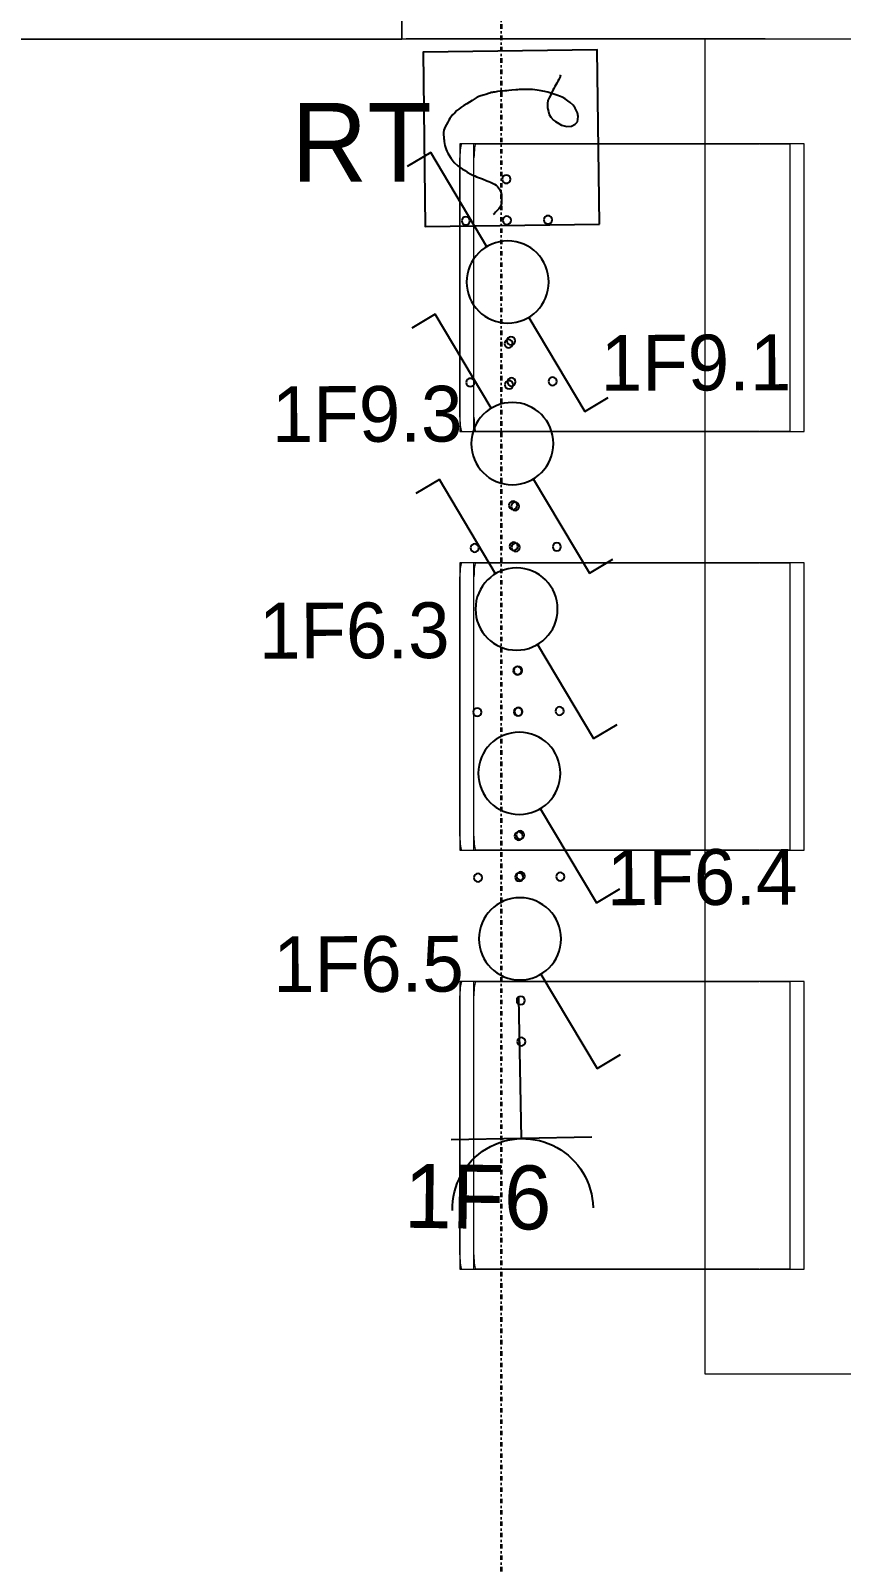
# Model space of a CAD drawing. Header units: metres. Extents: x -17679 to 22565, y -12299 to 33430.
# Drawn here: x 3929 to 5072, y -5363 to -3206 of the extents above; entities that cross this region are included whole.
import ezdxf
from ezdxf.enums import TextEntityAlignment as Align

# ---------------------------------------------------------------- set-up
doc = ezdxf.new("R2010")
doc.units = ezdxf.units.M
doc.linetypes.add('Strich Punkt Mittel', pattern=[0.015875, 0.00635, -0.0047625, 0, -0.0047625])
doc.linetypes.add('Verdeckt', pattern=[0.003, 0.002, -0.001])
doc.layers.get('0').update_dxf_attribs({"color": 252})
for name, color, linetype, lineweight in [('A_Decken', 8, 'Continuous', 13), ('A_Moebel', 6, 'Continuous', 13), ('A_Raeume', 7, 'Continuous', 13), ('A_Raeume_', 7, 'Continuous', 5), ('A_Raster_', 1, 'Continuous', 9), ('A_Waende', 7, 'Continuous', 13)]:
    doc.layers.add(name, color=color, linetype=linetype, lineweight=lineweight)
doc.layers.add('E_Steckdose+Schalter', color=150, linetype='Continuous', true_color=0x0b6cf4)
doc.layers.add('ET_LEGENDE - Wohnung$0$800_KO_HI____L', color=130, linetype='Continuous')
doc.styles.add('ET_LEGENDE - Wohnung$0$ROMANS', font='romans.shx', dxfattribs={"width": 0.6})

# ---------------------------------------------------------------- blocks, each defined once
blk = doc.blocks.new('*U551')
for p, q in [((13.01020638964837, 69.26482907156242), (15.03495329624275, 73.7192722660875)), ((15.03495329624275, 73.7192722660875), (17.86959896548069, 76.35144324467183)), ((17.86959896548069, 76.35144324467183), (23.94383968529291, 76.95886731666178)), ((23.94383968529291, 76.95886731666178), (27.99333349848166, 76.35144324467183)), ((27.99333349848166, 76.35144324467183), (33.66262483695755, 73.7192722660875)), ((33.66262483695755, 73.7192722660875), (37.10469457818545, 71.49205066883951)), ((37.10469457818545, 71.49205066883951), (39.93934024742339, 68.25245561826523)), ((12.40278231765842, 64.00048711439376), (13.01020638964837, 69.26482907156242)), ((14.02257984288735, 57.92624639461064), (12.40278231765842, 64.00048711439376)), ((17.26217489346163, 52.8643791280956), (14.02257984288735, 57.92624639461064)), ((18.32624102855334, 51.10860876148581), (17.26217489346163, 52.8643791280956)), ((39.93934024742339, 68.25245561826523), (42.16656184470048, 65.41780994902729)), ((42.16656184470048, 65.41780994902729), (44.39378344194847, 62.58316427978934)), ((44.39378344194847, 62.58316427978934), (46.21605565788923, 59.14109453856145)), ((46.21605565788923, 59.14109453856145), (47.12719176587415, 57.01511028662571)), ((47.12719176587415, 57.01511028662571), (48.74698929110309, 52.86437912812471)), ((48.74698929110309, 52.86437912812471), (49.4556507084053, 50.83963222150123)), ((62.61650560135604, 53.06685381877833), (60.69299604010303, 51.85200567482752)), ((64.64125250792131, 54.18046461741687), (62.61650560135604, 53.06685381877833)), ((66.66599941451568, 55.29407541602632), (64.64125250792131, 54.18046461741687)), ((68.18455959446146, 56.10397417866988), (66.66599941451568, 55.29407541602632)), ((69.70311977440724, 56.91387294131345), (68.18455959446146, 56.10397417866988)), ((70.91796791838715, 57.11634763196707), (69.70311977440724, 56.91387294131345)), ((72.13281606233795, 57.31882232262069), (70.91796791838715, 57.11634763196707)), ((20.09682056275778, 48.61241062425325), (18.32624102855334, 51.10860876148581)), ((23.33641561330296, 45.7777649550153), (20.09682056275778, 48.61241062425325)), ((26.57601066381904, 43.95549273907454), (23.33641561330296, 45.7777649550153)), ((30.22055509570055, 43.14559397643097), (26.57601066381904, 43.95549273907454)), ((32.85272607434308, 42.53816990447012), (30.22055509570055, 43.14559397643097)), ((34.60750672614086, 42.13322052313379), (32.85272607434308, 42.53816990447012)), ((35.68737174352282, 42.13322052313379), (34.60750672614086, 42.13322052313379)), ((39.12944148475072, 42.13322052313379), (35.68737174352282, 42.13322052313379)), ((42.77398591663223, 42.53816990447012), (39.12944148475072, 42.13322052313379)), ((44.19130875123665, 43.24683132177233), (42.77398591663223, 42.53816990447012)), ((45.60863158587017, 43.95549273907454), (44.19130875123665, 43.24683132177233)), ((49.25317601775168, 45.98023964566891), (45.60863158587017, 43.95549273907454)), ((51.78410965099465, 47.19508778961972), (49.25317601775168, 45.98023964566891)), ((49.4556507084053, 50.83963222150123), (50.77173619769746, 46.68890106297112)), ((50.77173619769746, 46.68890106297112), (51.68287230568239, 43.85425539376228)), ((51.68287230568239, 43.85425539376228), (52.08782168698963, 42.53816990447012)), ((54.31504328423762, 48.40993593357052), (51.78410965099465, 47.19508778961972)), ((52.08782168698963, 42.53816990447012), (52.49277106829686, 40.81713503384162)), ((52.49277106829686, 40.81713503384162), (52.8977204496332, 39.09610016321312)), ((52.8977204496332, 39.09610016321312), (53.40390717628179, 37.07135325661875)), ((53.40390717628179, 37.07135325661875), (53.91009390293039, 35.04660635002438)), ((56.54226488154382, 49.52354673220907), (54.31504328423762, 48.40993593357052)), ((58.76948647882091, 50.63715753084761), (56.54226488154382, 49.52354673220907)), ((60.69299604010303, 51.85200567482752), (58.76948647882091, 50.63715753084761)), ((58.76948647882091, 50.63715753084761), (58.76948647882091, 50.63715753084761)), ((60.69299604010303, 51.85200567482752), (60.69299604010303, 51.85200567482752)), ((53.91009390293039, 35.04660635002438), (54.21380593895446, 32.81938475277639)), ((54.21380593895446, 32.81938475277639), (54.51751797494944, 30.5921631555284)), ((54.51751797494944, 30.5921631555284), (54.92246735625667, 27.85875483163181)), ((54.92246735625667, 27.85875483163181), (55.32741673759301, 25.12534650770613)), ((55.32741673759301, 25.12534650770613), (55.52989142824663, 22.29070083846818)), ((55.52989142824663, 22.29070083846818), (55.73236611887114, 19.45605516920113)), ((55.73236611887114, 19.45605516920113), (55.73236611887114, 17.22883357195314)), ((55.1249420469394, 1.435807700476289), (54.66984127747128, -2.011754211238439)), ((55.32741673759301, 5.890250895001372), (55.1249420469394, 1.435807700476289)), ((55.52989142824663, 7.914997801595745), (55.32741673759301, 5.890250895001372)), ((55.73236611887114, 9.93974470819012), (55.52989142824663, 7.914997801595745)), ((55.73236611887114, 17.22883357195314), (55.73236611887114, 15.00161197470515)), ((55.73236611887114, 15.00161197470515), (55.73236611887114, 12.47067834143308)), ((55.73236611887114, 12.47067834143308), (55.73236611887114, 9.93974470819012)), ((-81.95042352992459, -16.58443976827766), (-83.36774636455812, -17.79928791222846)), ((-80.83681273128605, -15.36959162432686), (-81.95042352992459, -16.58443976827766)), ((-79.76494408887811, -14.5494369861808), (-80.83681273128605, -15.36959162432686)), ((-78.3213615300483, -13.69116187837426), (-79.76494408887811, -14.5494369861808)), ((-76.83888858591672, -12.75521287330412), (-78.3213615300483, -13.69116187837426)), ((-75.12235974497162, -12.20892076714881), (-76.83888858591672, -12.75521287330412)), ((-73.42545449291356, -12.01237576742642), (-75.12235974497162, -12.20892076714881)), ((-71.83808454626705, -11.93041049464591), (-73.42545449291356, -12.01237576742642)), ((-69.89534924400505, -11.90294569122125), (-71.83808454626705, -11.93041049464591)), ((-66.96750977844931, -11.90294569122125), (-69.89534924400505, -11.90294569122125)), ((-64.2855003630393, -12.12180584374801), (-66.96750977844931, -11.90294569122125)), ((-61.82291835092474, -12.53249048287034), (-64.2855003630393, -12.12180584374801)), ((-58.46335941334837, -14.15474348034695), (-61.82291835092474, -12.53249048287034)), ((-55.22376436277409, -16.38196507762404), (-58.46335941334837, -14.15474348034695)), ((-53.80644152816967, -18.10299994822344), (-55.22376436277409, -16.38196507762404)), ((53.45282197248889, -16.58443976827766), (53.17527121107559, -18.10299994822344)), ((53.55129670957103, -15.2683542789855), (53.45282197248889, -16.58443976827766)), ((54.08398795034736, -11.8797722633135), (53.55129670957103, -15.2683542789855)), ((54.17425645934418, -9.491621775869135), (54.08398795034736, -11.8797722633135)), ((54.48966105200816, -6.517698527281027), (54.17425645934418, -9.491621775869135)), ((54.53212784789503, -4.233483637999597), (54.48966105200816, -6.517698527281027)), ((54.66984127747128, -2.011754211238439), (54.53212784789503, -4.233483637999597)), ((-85.99991734314244, -20.33022154547143), (-87.21476548709325, -21.6463070347636)), ((-84.78506919916254, -19.01413605617927), (-85.99991734314244, -20.33022154547143)), ((-83.36774636455812, -17.79928791222846), (-84.78506919916254, -19.01413605617927)), ((-52.38911869356525, -19.82403481882284), (-53.80644152816967, -18.10299994822344)), ((-51.37674524026806, -22.05125641609993), (-52.38911869356525, -19.82403481882284)), ((-50.36437178697088, -24.27847801334792), (-51.37674524026806, -22.05125641609993)), ((-49.45323567901505, -26.40446226528366), (-50.36437178697088, -24.27847801334792)), ((-48.54209957103012, -28.53044651721939), (-49.45323567901505, -26.40446226528366)), ((-46.31487797375302, -33.3898390930517), (-48.54209957103012, -28.53044651721939)), ((-45.40374186576809, -35.81953538095331), (-46.31487797375302, -33.3898390930517)), ((49.65812539911713, -31.77004156776457), (48.64575194576173, -35.41458599964608)), ((50.46802416170248, -28.73292120787301), (49.65812539911713, -31.77004156776457)), ((51.6828723057115, -25.49332615729873), (50.46802416170248, -28.73292120787301)), ((52.08782168698963, -23.97476597735295), (51.6828723057115, -25.49332615729873)), ((52.49277106829686, -22.45620579740716), (52.08782168698963, -23.97476597735295)), ((52.69524575897958, -21.03888296280274), (52.49277106829686, -22.45620579740716)), ((52.8977204496332, -19.62156012816922), (52.69524575897958, -21.03888296280274)), ((53.17527121107559, -18.10299994822344), (52.8977204496332, -19.62156012816922)), ((-44.49260575781226, -38.24923166888402), (-45.40374186576809, -35.81953538095331)), ((-43.6827069951687, -40.37521592081975), (-44.49260575781226, -38.24923166888402)), ((-42.87280823252513, -42.50120017272638), (-43.6827069951687, -40.37521592081975)), ((-41.86043477922794, -44.62718442469122), (-42.87280823252513, -42.50120017272638)), ((-40.84806132593075, -46.75316867662695), (-41.86043477922794, -44.62718442469122)), ((-38.21589034734643, -51.20761187112293), (-40.84806132593075, -46.75316867662695)), ((-36.49849846452708, -53.40912990501601), (-38.21589034734643, -51.20761187112293)), ((40.1418149380479, -50.39771310850847), (38.01583068611217, -53.83978284973636)), ((43.88759671529988, -44.4247097340376), (40.1418149380479, -50.39771310850847)), ((47.63337849252275, -38.45170635956674), (43.88759671529988, -44.4247097340376)), ((48.64575194576173, -35.41458599964608), (47.63337849252275, -38.45170635956674)), ((-34.97629529677215, -56.26947913760886), (-36.49849846452708, -53.40912990501601)), ((-30.9268014835834, -61.73629578543113), (-34.97629529677215, -56.26947913760886)), ((-27.07978236104827, -65.78578959864898), (-30.9268014835834, -61.73629578543113)), ((-22.62533916652319, -69.22785933987689), (-27.07978236104827, -65.78578959864898)), ((-18.1708959719981, -71.86003031843211), (-22.62533916652319, -69.22785933987689)), ((23.53889030395658, -70.03775810249135), (21.41290605202085, -71.35384359178352)), ((27.58838411717443, -67.0006377426289), (23.53889030395658, -70.03775810249135)), ((30.01808040507603, -64.46970410938593), (27.58838411717443, -67.0006377426289)), ((32.44777669300674, -61.93877047611386), (30.01808040507603, -64.46970410938593)), ((34.16881156357704, -59.6103115335245), (32.44777669300674, -61.93877047611386)), ((35.88984643417644, -57.28185259093516), (34.16881156357704, -59.6103115335245)), ((38.01583068611217, -53.83978284973636), (35.88984643417644, -57.28185259093516)), ((-16.39359643607167, -73.03702334555783), (-18.1708959719981, -71.86003031843211)), ((-13.91892746815574, -74.28972660639192), (-16.39359643607167, -73.03702334555783)), ((-11.89418056153226, -74.99838802369413), (-13.91892746815574, -74.28972660639192)), ((-9.869433654937893, -75.70704944099634), (-11.89418056153226, -74.99838802369413)), ((-7.540974712348543, -76.21323616764494), (-9.869433654937893, -75.70704944099634)), ((-5.212515769759193, -76.71942289429352), (-7.540974712348543, -76.21323616764494)), ((-2.884056827169843, -76.92189758494715), (-5.212515769759193, -76.71942289429352)), ((-0.560526951099746, -77.12394366113222), (-2.884056827169843, -76.92189758494715)), ((-0.5869739641784691, -77.42808431162484), (-0.560526951099746, -77.12394366113222)), ((2.076573093974729, -77.42808431162484), (-0.5869739641784691, -77.42808431162484)), ((4.708744072529952, -77.73179634759072), (2.076573093974729, -77.42808431162484)), ((7.340915051114279, -77.5293216569371), (4.708744072529952, -77.73179634759072)), ((9.973086029698607, -77.32684696625438), (7.340915051114279, -77.5293216569371)), ((11.99783293629298, -76.51694820363991), (9.973086029698607, -77.32684696625438)), ((14.02257984288735, -75.70704944099634), (11.99783293629298, -76.51694820363991)), ((16.65475082147168, -74.18848926105056), (14.02257984288735, -75.70704944099634)), ((19.28692180005601, -72.66992908107567), (16.65475082147168, -74.18848926105056)), ((21.41290605202085, -71.35384359178352), (19.28692180005601, -72.66992908107567))]:
    blk.add_line(p, q)
blk.add_lwpolyline([(-99.99999999999999, 100), (100, 100), (100, -100), (-99.99999999999999, -100)], close=True)
at = {"style": 'ET_LEGENDE - Wohnung$0$ROMANS', "width": 0.6, "flags": 1}
for tag, p in [('RAUMBUCHNUMMER', (-0.248237514286302, -465.740553349995)), ('ANLAGE', (-0.248237514286302, -615.740553349995))]:
    blk.add_attdef(tag, text='', height=100, dxfattribs=at).set_placement(p, align=Align.MIDDLE)
for tag, p in [('TEILANLAGE_NR', (-0.248237514286302, -765.740553349995)), ('KOMPONENTE', (-0.248237514286302, -915.740553349995)), ('KOMPONENTE_NR', (-0.248237514286302, -1065.740553349995)), ('BEZEICHNUNG', (-0.248237514286302, -1215.740553349995)), ('TYP', (-0.248237514286302, -1365.740553349995)), ('HERSTELLER', (-0.248237514286302, -1515.740553349995)), ('MODEL', (-0.248237514286302, -1665.740553349995)), ('LEISTUNG_MAX', (-0.248237514286302, -1815.740553349995)), ('SPEZIFISCH_1', (-0.248237514286302, -1965.740553349995)), ('SPEZIFISCH_2', (-0.248237514286302, -2115.740553349995)), ('SPEZIFISCH_3', (-0.2482375142872115, -2265.740553349995)), ('SPEZIFISCH_4', (-0.248237514286302, -2415.740553349995)), ('SPEZIFISCH_5', (-0.248237514286302, -2565.740553349995)), ('GEWERKE_CODE', (-0.248237514286302, -2715.740553349995)), ('LV_POS', (-0.248237514286302, -2865.740553349995)), ('ZAEHLER', (-0.248237514286302, -3015.740553349995)), ('PLATZHALTER_1', (-0.248237514286302, -3165.740553349995)), ('PLATZHALTER_2', (-0.2482375142872115, -3315.740553349995)), ('PLATZHALTER_3', (-0.2482375142872115, -3465.740553349995)), ('JOBLISTE_VDMA', (-0.248237514286302, -3615.740553349996)), ('ET_SPEZIFISCH_1', (-0.248237514286302, -3765.740553349996)), ('ET_SPEZIFISCH_2', (-0.248237514286302, -3915.740553349996)), ('ET_SPEZIFISCH_3', (-0.248237514286302, -4065.740553349995)), ('ET_SPEZIFISCH_4', (-0.248237514286302, -4215.740553349995)), ('ET_SPEZIFISCH_5', (-0.248237514286302, -4365.740553349995)), ('ET_SPEZIFISCH_6', (-0.248237514286302, -4515.740553349995)), ('ET_SPEZIFISCH_7', (-0.248237514286302, -4665.740553349995))]:
    blk.add_attdef(tag, text='', height=100, dxfattribs=at).set_placement(p, align=Align.MIDDLE_CENTER)
blk = doc.blocks.new('*U533')
for p, q in [((25, 43.30127018922939), (91.66666666666666, 158.7713240271434)), ((91.66666666666666, 158.7713240271434), (120.5341801261374, 142.1046573604767)), ((-24.9999999999984, -43.30127018922826), (-91.66666666666518, -158.7713240271437)), ((-91.66666666666518, -158.7713240271437), (-120.5341801261546, -142.1046573604769))]:
    blk.add_line(p, q)
blk.add_circle((0, 0), 50)
at = {"layer": 'ET_LEGENDE - Wohnung$0$800_KO_HI____L'}
for centre in [(0, 125), (0, 74.99999999999997), (-50, -75), (0, -75), (50, -75), (0, -125)]:
    blk.add_circle(centre, 5, dxfattribs=at)
at = {"style": 'ET_LEGENDE - Wohnung$0$ROMANS', "width": 0.6, "flags": 1}
for tag, p in [('RAUMBUCHNUMMER', (-0.248237514286302, -465.740553349995)), ('ANLAGE', (-0.248237514286302, -615.740553349995))]:
    blk.add_attdef(tag, text='', height=100, dxfattribs=at).set_placement(p, align=Align.MIDDLE)
for tag, p in [('TEILANLAGE_NR', (-0.248237514286302, -765.740553349995)), ('KOMPONENTE', (-0.248237514286302, -915.740553349995)), ('KOMPONENTE_NR', (-0.248237514286302, -1065.740553349995)), ('BEZEICHNUNG', (-0.248237514286302, -1215.740553349995)), ('TYP', (-0.248237514286302, -1365.740553349995)), ('HERSTELLER', (-0.248237514286302, -1515.740553349995)), ('MODEL', (-0.248237514286302, -1665.740553349995)), ('LEISTUNG_MAX', (-0.248237514286302, -1815.740553349995)), ('SPEZIFISCH_1', (-0.248237514286302, -1965.740553349995)), ('SPEZIFISCH_2', (-0.248237514286302, -2115.740553349995)), ('SPEZIFISCH_3', (-0.2482375142872115, -2265.740553349995)), ('SPEZIFISCH_4', (-0.248237514286302, -2415.740553349995)), ('SPEZIFISCH_5', (-0.248237514286302, -2565.740553349995)), ('GEWERKE_CODE', (-0.248237514286302, -2715.740553349995)), ('LV_POS', (-0.248237514286302, -2865.740553349995)), ('ZAEHLER', (-0.248237514286302, -3015.740553349995)), ('PLATZHALTER_1', (-0.248237514286302, -3165.740553349995)), ('PLATZHALTER_2', (-0.2482375142872115, -3315.740553349995)), ('PLATZHALTER_3', (-0.2482375142872115, -3465.740553349995)), ('JOBLISTE_VDMA', (-0.248237514286302, -3615.740553349996)), ('ET_SPEZIFISCH_1', (-0.248237514286302, -3765.740553349996)), ('ET_SPEZIFISCH_2', (-0.248237514286302, -3915.740553349996)), ('ET_SPEZIFISCH_3', (-0.248237514286302, -4065.740553349995)), ('ET_SPEZIFISCH_4', (-0.248237514286302, -4215.740553349995)), ('ET_SPEZIFISCH_5', (-0.248237514286302, -4365.740553349995)), ('ET_SPEZIFISCH_6', (-0.248237514286302, -4515.740553349995)), ('ET_SPEZIFISCH_7', (-0.248237514286302, -4665.740553349995))]:
    blk.add_attdef(tag, text='', height=100, dxfattribs=at).set_placement(p, align=Align.MIDDLE_CENTER)
blk = doc.blocks.new('*U553')
for p, q in [((62.49999999999998, 0), (-62.50000000000003, 0)), ((-1.42e-14, 0), (-1.42e-14, -124.9999999999857))]:
    blk.add_line(p, q)
blk.add_arc((-1.42e-14, 62.5), 62.49999999999545, 180, 0)
at = {"style": 'ET_LEGENDE - Wohnung$0$ROMANS', "width": 0.8, "flags": 1}
for tag, p in [('RAUMBUCHNUMMER', (-1.42e-14, -424.9999999999857)), ('ANLAGE', (-7.11e-14, -595.4472819843263)), ('TEILANLAGE_NR', (-7.11e-14, -755.4537253861862)), ('KOMPONENTE', (-7.11e-14, -901.3415913071971)), ('KOMPONENTE_NR', (-7.11e-14, -1063.289201699502)), ('BEZEICHNUNG', (-7.11e-14, -1205.595275481798)), ('TYP', (-1.42e-14, -1346.747756559581)), ('HERSTELLER', (-7.11e-14, -1514.075453492046)), ('MODEL', (-1.42e-14, -1677.25564314158)), ('LEISTUNG_MAX', (-5.258e-13, -1851.504109420363)), ('SPEZIFISCH_1', (-5.258e-13, -2012.846368334653)), ('SPEZIFISCH_2', (-5.258e-13, -2200.001041977929)), ('SPEZIFISCH_3', (-5.258e-13, -2374.249508256711)), ('SPEZIFISCH_4', (-5.258e-13, -2548.497974535494)), ('SPEZIFISCH_5', (-5.258e-13, -2722.746440814277)), ('GEWERKE_CODE', (-5.258e-13, -2896.994907093059)), ('LV_POS', (-5.258e-13, -3071.243373371843)), ('ZAEHLER', (-5.258e-13, -3245.491839650626)), ('PLATZHALTER_1', (-5.258e-13, -3419.740305929408)), ('PLATZHALTER_2', (-5.258e-13, -3593.988772208192)), ('PLATZHALTER_3', (-5.258e-13, -3768.237238486975)), ('JOBLISTE_VDMA', (-5.258e-13, -3942.485704765757)), ('ET_SPEZIFISCH_1', (-5.542e-13, -4116.73417104454)), ('ET_SPEZIFISCH_2', (-5.542e-13, -4290.982637323323)), ('ET_SPEZIFISCH_3', (-5.542e-13, -4465.231103602105)), ('ET_SPEZIFISCH_4', (-5.542e-13, -4639.479569880888)), ('ET_SPEZIFISCH_5', (-5.542e-13, -4813.728036159671)), ('ET_SPEZIFISCH_6', (-5.542e-13, -4987.976502438454)), ('ET_SPEZIFISCH_7', (-5.542e-13, -5162.224968717237))]:
    blk.add_attdef(tag, text='', height=100, dxfattribs=at).set_placement(p, align=Align.MIDDLE)
blk = doc.blocks.new('*U534')
for p, q in [((25, 43.30127018922939), (91.66666666666666, 158.7713240271434)), ((91.66666666666666, 158.7713240271434), (120.5341801261374, 142.1046573604767))]:
    blk.add_line(p, q)
blk.add_circle((0, 0), 50)
at = {"layer": 'ET_LEGENDE - Wohnung$0$800_KO_HI____L'}
for centre in [(0, 125), (0, 74.99999999999997), (-50, -75), (0, -75), (50, -75), (0, -125)]:
    blk.add_circle(centre, 5, dxfattribs=at)
at = {"style": 'ET_LEGENDE - Wohnung$0$ROMANS', "width": 0.6, "flags": 1}
for tag, p in [('RAUMBUCHNUMMER', (-0.248237514286302, -465.740553349995)), ('ANLAGE', (-0.248237514286302, -615.740553349995))]:
    blk.add_attdef(tag, text='', height=100, dxfattribs=at).set_placement(p, align=Align.MIDDLE)
for tag, p in [('TEILANLAGE_NR', (-0.248237514286302, -765.740553349995)), ('KOMPONENTE', (-0.248237514286302, -915.740553349995)), ('KOMPONENTE_NR', (-0.248237514286302, -1065.740553349995)), ('BEZEICHNUNG', (-0.248237514286302, -1215.740553349995)), ('TYP', (-0.248237514286302, -1365.740553349995)), ('HERSTELLER', (-0.248237514286302, -1515.740553349995)), ('MODEL', (-0.248237514286302, -1665.740553349995)), ('LEISTUNG_MAX', (-0.248237514286302, -1815.740553349995)), ('SPEZIFISCH_1', (-0.248237514286302, -1965.740553349995)), ('SPEZIFISCH_2', (-0.248237514286302, -2115.740553349995)), ('SPEZIFISCH_3', (-0.2482375142872115, -2265.740553349995)), ('SPEZIFISCH_4', (-0.248237514286302, -2415.740553349995)), ('SPEZIFISCH_5', (-0.248237514286302, -2565.740553349995)), ('GEWERKE_CODE', (-0.248237514286302, -2715.740553349995)), ('LV_POS', (-0.248237514286302, -2865.740553349995)), ('ZAEHLER', (-0.248237514286302, -3015.740553349995)), ('PLATZHALTER_1', (-0.248237514286302, -3165.740553349995)), ('PLATZHALTER_2', (-0.2482375142872115, -3315.740553349995)), ('PLATZHALTER_3', (-0.2482375142872115, -3465.740553349995)), ('JOBLISTE_VDMA', (-0.248237514286302, -3615.740553349996)), ('ET_SPEZIFISCH_1', (-0.248237514286302, -3765.740553349996)), ('ET_SPEZIFISCH_2', (-0.248237514286302, -3915.740553349996)), ('ET_SPEZIFISCH_3', (-0.248237514286302, -4065.740553349995)), ('ET_SPEZIFISCH_4', (-0.248237514286302, -4215.740553349995)), ('ET_SPEZIFISCH_5', (-0.248237514286302, -4365.740553349995)), ('ET_SPEZIFISCH_6', (-0.248237514286302, -4515.740553349995)), ('ET_SPEZIFISCH_7', (-0.248237514286302, -4665.740553349995))]:
    blk.add_attdef(tag, text='', height=100, dxfattribs=at).set_placement(p, align=Align.MIDDLE_CENTER)
blk = doc.blocks.new('Moeb_Esstisch_rechteckig_bear - 188 x 80-V10-263_PP_03DG_BT2')
at = {"layer": 'A_Moebel', "color": 8}
for p, q in [((-1.419064670958464, 0.7452382611948165), (-1.43906467095846, 0.7452382611948164)), ((-1.43906467095846, 0.7452382611948164), (-1.439064670958461, 0.7422820729722244)), ((-1.439064670958461, 0.7422820729722244), (-1.43906467095846, 0.3999999999999987)), ((-1.439064670958394, 0.7422820729722901), (-1.439064670958394, 0.7225017557050503)), ((-1.439064670958461, 0.7422820729722241), (-1.43906467095846, 0.6914258686378107)), ((-1.054064670958457, 0.7452382611948165), (-1.419064670958464, 0.7452382611948165)), ((-1.41906467095846, 0.7452382611948166), (-1.05406467095846, 0.7452382611948165)), ((-1.034064670958461, 0.7452382611948165), (-1.054064670958457, 0.7452382611948165)), ((-1.034064670958461, 0.7422820729722241), (-1.034064670958461, 0.7452382611948165)), ((-1.034064670958461, 0.3999999999999987), (-1.034064670958461, 0.7422820729722241)), ((-1.034064670958399, 0.7225017557050484), (-1.034064670958399, 0.7422820729722882)), ((-1.034064670958461, 0.6914258686378107), (-1.034064670958461, 0.7422820729722241)), ((-0.8290646709584628, 0.7452382611948162), (-0.8490646709584586, 0.7452382611948164)), ((-0.8490646709584586, 0.7452382611948164), (-0.8490646709584584, 0.7422820729722241)), ((-0.8490646709584584, 0.7422820729722241), (-0.8490646709584602, 0.3999999999999987)), ((-0.8490646709583984, 0.7422820729722882), (-0.8490646709583984, 0.7225017557050507)), ((-0.8490646709584584, 0.7422820729722237), (-0.8490646709584586, 0.6914258686378105)), ((-0.4640646709584552, 0.7452382611948148), (-0.8290646709584628, 0.7452382611948162)), ((-0.829064670958458, 0.7452382611948164), (-0.4640646709584583, 0.7452382611948148)), ((-0.4440646709584592, 0.7452382611948148), (-0.4640646709584552, 0.7452382611948148)), ((-0.4440646709584593, 0.7422820729722223), (-0.4440646709584592, 0.7452382611948148)), ((-0.4440646709584608, 0.3999999999999996), (-0.4440646709584593, 0.7422820729722223)), ((-0.4440646709584036, 0.7225017557050483), (-0.444064670958395, 0.7422820729722859)), ((-0.4440646709584595, 0.6914258686378087), (-0.4440646709584593, 0.7422820729722223)), ((-0.2390646709584669, 0.7452382611948164), (-0.2590646709584627, 0.7452382611948162)), ((-0.2590646709584627, 0.7452382611948162), (-0.2590646709584627, 0.7422820729722241)), ((-0.2590646709584627, 0.7422820729722241), (-0.2590646709584628, 0.3999999999999991)), ((-0.2590646709583937, 0.7422820729722882), (-0.2590646709583937, 0.7225017557050507)), ((-0.2590646709584627, 0.7422820729722238), (-0.2590646709584628, 0.6914258686378105)), ((0.1259353290415408, 0.7452382611948161), (-0.2390646709584669, 0.7452382611948164)), ((-0.2390646709584624, 0.7452382611948164), (0.1259353290415374, 0.7452382611948164)), ((0.1459353290415366, 0.7452382611948162), (0.1259353290415408, 0.7452382611948161)), ((0.1459353290415365, 0.7422820729722238), (0.1459353290415366, 0.7452382611948162)), ((0.1459353290415365, 0.3999999999999992), (0.1459353290415365, 0.7422820729722238)), ((0.145935329041601, 0.7225017557050483), (0.145935329041601, 0.7422820729722859)), ((0.1459353290415366, 0.6914258686378107), (0.1459353290415365, 0.7422820729722238)), ((-1.439064670958461, 0.7254579439275782), (-1.43846171299635, 0.7254579439275779)), ((-1.439064670958461, 0.6716455513705725), (-1.439064670958461, 0.7225017557049859)), ((-1.43838318748424, 0.725457943927578), (-1.436540064003644, 0.7254579439275782)), ((-1.436385179034144, 0.7254579439275782), (-1.433350377932819, 0.7254579439275782)), ((-1.433206806582194, 0.7254579439275782), (-1.429149625147254, 0.7254579439275782)), ((-1.429064670958458, 0.7254579439275782), (-1.424265988054714, 0.7254579439275782)), ((-1.424241051860511, 0.7254579439275782), (-1.419064670958465, 0.7254579439275782)), ((-1.419064670958465, 0.7254579439275782), (-1.054064670958464, 0.7254579439275782)), ((-1.41906467095846, 0.7254579439275782), (-1.05406467095846, 0.725457943927578)), ((-1.054064670958464, 0.7254579439275782), (-1.048914516801263, 0.7254579439275782)), ((-1.04888829005641, 0.725457943927578), (-1.044159831763805, 0.725457943927578)), ((-1.044064670958462, 0.725457943927578), (-1.040099643389792, 0.7254579439275782)), ((-1.039922535334735, 0.7254579439275782), (-1.036974537720831, 0.7254579439275782)), ((-1.036744162882776, 0.7254579439275782), (-1.034959774423986, 0.725457943927578)), ((-1.03474615443268, 0.725457943927578), (-1.034162726483333, 0.725457943927578)), ((-1.034064670958461, 0.7225017557049859), (-1.034064670958461, 0.6716455513705725)), ((-0.8490646709584586, 0.7254579439275779), (-0.848461712996348, 0.7254579439275779)), ((-0.849064670958459, 0.6716455513705722), (-0.8490646709584586, 0.7225017557049856)), ((-0.8483831874842384, 0.7254579439275779), (-0.8465400640036426, 0.7254579439275779)), ((-0.8463851790341426, 0.725457943927578), (-0.8433503779328168, 0.7254579439275779)), ((-0.8432068065821924, 0.725457943927578), (-0.8391496251472522, 0.725457943927578)), ((-0.8390646709584563, 0.7254579439275779), (-0.8342659880547119, 0.7254579439275779)), ((-0.8342410518605088, 0.725457943927578), (-0.8290646709584628, 0.7254579439275779)), ((-0.8290646709584628, 0.7254579439275779), (-0.4640646709584545, 0.7254579439275762)), ((-0.8290646709584581, 0.725457943927578), (-0.4640646709584585, 0.7254579439275762)), ((-0.4640646709584545, 0.7254579439275762), (-0.4589145168012529, 0.7254579439275762)), ((-0.4588882900564001, 0.7254579439275762), (-0.4541598317637949, 0.7254579439275762)), ((-0.4540646709584524, 0.7254579439275762), (-0.450099643389782, 0.7254579439275762)), ((-0.4499225353347247, 0.7254579439275762), (-0.4469745377208206, 0.7254579439275762)), ((-0.4467441628827662, 0.7254579439275762), (-0.4449597744239753, 0.7254579439275762)), ((-0.4447461544326702, 0.7254579439275762), (-0.4441627264833226, 0.7254579439275762)), ((-0.4440646709584593, 0.7225017557049841), (-0.4440646709584596, 0.6716455513705705)), ((-0.2590646709584628, 0.725457943927578), (-0.258461712996352, 0.7254579439275779)), ((-0.2590646709584627, 0.6716455513705722), (-0.2590646709584628, 0.7225017557049856)), ((-0.2583831874842426, 0.725457943927578), (-0.2565400640036468, 0.7254579439275779)), ((-0.2563851790341467, 0.725457943927578), (-0.253350377932821, 0.7254579439275779)), ((-0.2532068065821967, 0.725457943927578), (-0.2491496251472564, 0.725457943927578)), ((-0.2490646709584606, 0.7254579439275779), (-0.2442659880547159, 0.7254579439275779)), ((-0.2442410518605128, 0.7254579439275779), (-0.2390646709584668, 0.7254579439275779)), ((-0.2390646709584668, 0.7254579439275779), (0.1259353290415414, 0.7254579439275779)), ((-0.2390646709584624, 0.725457943927578), (0.1259353290415374, 0.725457943927578)), ((0.1259353290415414, 0.7254579439275779), (0.1310854831987429, 0.7254579439275779)), ((0.1311117099435959, 0.725457943927578), (0.1358401682362009, 0.7254579439275779)), ((0.1359353290415436, 0.7254579439275779), (0.1399003566102138, 0.7254579439275779)), ((0.1400774646652712, 0.7254579439275779), (0.1430254622791752, 0.7254579439275779)), ((0.1432558371172297, 0.7254579439275779), (0.1450402255760207, 0.7254579439275779)), ((0.1452538455673257, 0.7254579439275779), (0.1458372735166733, 0.7254579439275779)), ((0.1459353290415366, 0.7225017557049859), (0.1459353290415365, 0.6716455513705722)), ((-1.43906467095846, 0.6914258686378107), (-1.439064670958461, 0.6868014403923373)), ((-1.034064670958461, 0.6868014403923373), (-1.034064670958461, 0.6914258686378105)), ((-0.8490646709584586, 0.6914258686378104), (-0.8490646709584586, 0.6868014403923371)), ((-0.4440646709584596, 0.6868014403923353), (-0.4440646709584596, 0.6914258686378087)), ((-0.2590646709584628, 0.6914258686378105), (-0.2590646709584628, 0.6868014403923373)), ((0.1459353290415365, 0.6868014403923371), (0.1459353290415366, 0.6914258686378104)), ((-1.439064670958461, 0.6868014403923373), (-1.439064670958461, 0.6782629610760537)), ((-1.439064670958461, 0.6782629610760537), (-1.439064670958461, 0.6663277153254429)), ((-1.439064670958461, 0.6192901890511071), (-1.439064670958461, 0.6716455513705722)), ((-1.034064670958461, 0.6782629610760534), (-1.034064670958461, 0.6868014403923373)), ((-1.034064670958461, 0.6663277153254425), (-1.034064670958461, 0.6782629610760534)), ((-1.034064670958461, 0.6716455513705725), (-1.034064670958461, 0.6192901890511078)), ((-0.8490646709584586, 0.6868014403923371), (-0.8490646709584586, 0.6782629610760535)), ((-0.8490646709584586, 0.6782629610760535), (-0.8490646709584586, 0.6663277153254428)), ((-0.849064670958459, 0.6192901890511072), (-0.8490646709584586, 0.6716455513705722)), ((-0.4440646709584595, 0.6782629610760514), (-0.4440646709584596, 0.6868014403923353)), ((-0.4440646709584596, 0.6663277153254406), (-0.4440646709584595, 0.6782629610760514)), ((-0.4440646709584596, 0.6716455513705705), (-0.4440646709584599, 0.6192901890511059)), ((-0.2590646709584628, 0.6868014403923373), (-0.2590646709584628, 0.6782629610760535)), ((-0.2590646709584628, 0.6782629610760535), (-0.2590646709584628, 0.6663277153254428)), ((-0.2590646709584628, 0.6192901890511072), (-0.2590646709584627, 0.6716455513705722)), ((0.1459353290415366, 0.6782629610760532), (0.1459353290415365, 0.6868014403923371)), ((0.1459353290415366, 0.6663277153254425), (0.1459353290415366, 0.6782629610760532)), ((0.1459353290415365, 0.6716455513705724), (0.1459353290415365, 0.6192901890511077)), ((-1.439064670958461, 0.6663277153254429), (-1.43906467095846, 0.6517187732599908)), ((-1.43906467095846, 0.6517187732599908), (-1.439064670958461, 0.6353211848992389)), ((-1.034064670958461, 0.6517187732599902), (-1.034064670958461, 0.6663277153254425)), ((-1.034064670958461, 0.6353211848992386), (-1.034064670958461, 0.6517187732599902)), ((-0.8490646709584586, 0.6663277153254428), (-0.849064670958459, 0.6517187732599908)), ((-0.849064670958459, 0.6517187732599908), (-0.849064670958459, 0.635321184899239)), ((-0.4440646709584597, 0.6517187732599883), (-0.4440646709584596, 0.6663277153254406)), ((-0.4440646709584597, 0.6353211848992367), (-0.4440646709584597, 0.6517187732599883)), ((-0.2590646709584628, 0.6663277153254428), (-0.2590646709584627, 0.6517187732599906)), ((-0.2590646709584627, 0.6517187732599906), (-0.2590646709584628, 0.6353211848992389)), ((0.1459353290415366, 0.6517187732599901), (0.1459353290415366, 0.6663277153254425)), ((0.1459353290415365, 0.6353211848992385), (0.1459353290415366, 0.6517187732599901)), ((-1.439064670958461, 0.6353211848992389), (-1.43906467095846, 0.6181283613905596)), ((-1.034064670958461, 0.618128361390559), (-1.034064670958461, 0.6353211848992386)), ((-0.849064670958459, 0.635321184899239), (-0.849064670958459, 0.6181283613905596)), ((-0.4440646709584598, 0.618128361390557), (-0.4440646709584597, 0.6353211848992367)), ((-0.2590646709584628, 0.6353211848992389), (-0.2590646709584627, 0.6181283613905594)), ((0.1459353290415366, 0.618128361390559), (0.1459353290415365, 0.6353211848992385)), ((-1.43906467095846, 0.3999999999999984), (-1.439064670958461, 0.6192901890511071)), ((-1.43906467095846, 0.6181283613905598), (-1.43906467095846, 0.3999999999999999)), ((-1.034064670958461, 0.6192901890511072), (-1.034064670958461, 0.3999999999999985)), ((-1.034064670958461, 0.3999999999999984), (-1.034064670958461, 0.6181283613905602)), ((-0.8490646709584602, 0.3999999999999984), (-0.849064670958459, 0.6192901890511069)), ((-0.849064670958459, 0.6181283613905597), (-0.8490646709584602, 0.3999999999999982)), ((-0.4440646709584598, 0.6192901890511054), (-0.4440646709584608, 0.4000000000000005)), ((-0.4440646709584608, 0.4000000000000002), (-0.4440646709584598, 0.618128361390558)), ((-0.2590646709584628, 0.4), (-0.2590646709584627, 0.6192901890511069)), ((-0.2590646709584627, 0.6181283613905597), (-0.2590646709584628, 0.3999999999999997)), ((0.1459353290415366, 0.6192901890511069), (0.1459353290415366, 0.4)), ((0.1459353290415365, 0.3999999999999997), (0.1459353290415365, 0.6181283613905597)), ((0.2934353290415361, 0.4), (-1.586564670958464, 0.4)), ((-1.586564670958464, 0.4), (-1.586564670958464, -0.3999999999999976)), ((0.2934353290415401, 0.4000000000000001), (-1.58656467095846, 0.3999999999999999)), ((-1.58656467095846, 0.3999999999999999), (-1.58656467095846, -0.3999999999999976)), ((-1.43906467095846, 0.3999999999999987), (-1.439064670958461, 0.2598647876705777)), ((-1.43906467095846, 0.3999999999999999), (-1.439064670958461, 0.3220871191739118)), ((-1.439064670958461, 0.3232489468344592), (-1.43906467095846, 0.3999999999999984)), ((-1.034064670958461, 0.2598647876705777), (-1.034064670958461, 0.3999999999999987)), ((-1.034064670958461, 0.3999999999999985), (-1.034064670958461, 0.3232489468344592)), ((-1.034064670958461, 0.3220871191739118), (-1.034064670958461, 0.3999999999999984)), ((-0.8490646709584602, 0.3999999999999987), (-0.8490646709584606, 0.2598647876705776)), ((-0.8490646709584602, 0.3999999999999982), (-0.8490646709584604, 0.3220871191739115)), ((-0.8490646709584604, 0.3232489468344588), (-0.8490646709584602, 0.3999999999999984)), ((-0.4440646709584615, 0.2598647876705758), (-0.4440646709584608, 0.3999999999999996)), ((-0.4440646709584608, 0.4000000000000005), (-0.4440646709584611, 0.3232489468344571)), ((-0.4440646709584611, 0.3220871191739097), (-0.4440646709584608, 0.4000000000000002)), ((-0.2590646709584628, 0.3999999999999991), (-0.2590646709584627, 0.2598647876705773)), ((-0.2590646709584628, 0.3999999999999997), (-0.2590646709584627, 0.3220871191739115)), ((-0.2590646709584627, 0.3232489468344589), (-0.2590646709584628, 0.4)), ((0.1459353290415366, 0.2598647876705774), (0.1459353290415365, 0.3999999999999992)), ((0.1459353290415366, 0.4), (0.1459353290415366, 0.3232489468344589)), ((0.1459353290415366, 0.3220871191739115), (0.1459353290415365, 0.3999999999999997)), ((0.2934353290415361, 0.3148368473128825), (0.2934353290415361, 0.4)), ((0.2934353290415401, 0.3148368473128825), (0.2934353290415401, 0.4000000000000001)), ((-1.439064670958461, 0.3232489468344592), (-1.43906467095846, 0.3076272637094838)), ((-1.439064670958461, 0.2931700295457973), (-1.43906467095846, 0.3220871191739114)), ((-1.43906467095846, 0.3076272637094838), (-1.43906467095846, 0.2928326425682579)), ((-1.034064670958461, 0.3076272637094844), (-1.034064670958461, 0.3232489468344595)), ((-1.034064670958461, 0.3220871191739111), (-1.034064670958461, 0.2931700295457972)), ((-1.034064670958461, 0.2928326425682584), (-1.034064670958461, 0.3076272637094844)), ((-0.8490646709584604, 0.3232489468344589), (-0.8490646709584604, 0.3076272637094837)), ((-0.8490646709584604, 0.2931700295457972), (-0.8490646709584604, 0.3220871191739113)), ((-0.8490646709584604, 0.3076272637094837), (-0.8490646709584604, 0.2928326425682577)), ((-0.4440646709584612, 0.3076272637094823), (-0.4440646709584612, 0.3232489468344574)), ((-0.4440646709584611, 0.3220871191739091), (-0.4440646709584614, 0.2931700295457952)), ((-0.4440646709584614, 0.2928326425682563), (-0.4440646709584612, 0.3076272637094823)), ((-0.2590646709584627, 0.3232489468344589), (-0.2590646709584628, 0.3076272637094838)), ((-0.2590646709584627, 0.2931700295457972), (-0.2590646709584627, 0.3220871191739112)), ((-0.2590646709584628, 0.3076272637094838), (-0.2590646709584627, 0.2928326425682577)), ((0.1459353290415366, 0.3076272637094842), (0.1459353290415366, 0.3232489468344593)), ((0.1459353290415366, 0.322087119173911), (0.1459353290415366, 0.293170029545797)), ((0.1459353290415366, 0.2928326425682581), (0.1459353290415366, 0.3076272637094842)), ((-1.43906467095846, 0.2928326425682579), (-1.43906467095846, 0.2798733123922881)), ((-1.439064670958461, 0.2798447637311797), (-1.439064670958461, 0.2927856984239266)), ((-1.034064670958461, 0.2798733123922883), (-1.034064670958461, 0.2928326425682584)), ((-1.034064670958461, 0.2927856984239289), (-1.034064670958461, 0.2798447637311798)), ((-0.8490646709584604, 0.2928326425682577), (-0.8490646709584604, 0.2798733123922879)), ((-0.8490646709584604, 0.2798447637311795), (-0.8490646709584604, 0.2927856984239288)), ((-0.4440646709584614, 0.2798733123922863), (-0.4440646709584614, 0.2928326425682563)), ((-0.4440646709584612, 0.2927856984239245), (-0.4440646709584614, 0.2798447637311777)), ((-0.2590646709584627, 0.2928326425682577), (-0.2590646709584627, 0.2798733123922879)), ((-0.2590646709584628, 0.2798447637311796), (-0.2590646709584627, 0.2927856984239266)), ((0.1459353290415366, 0.2798733123922881), (0.1459353290415366, 0.2928326425682581)), ((0.1459353290415366, 0.2927856984239264), (0.1459353290415366, 0.2798447637311796)), ((-1.43906467095846, 0.2798733123922881), (-1.439064670958461, 0.2696324301167611)), ((-1.439064670958461, 0.279831013064657), (-1.439064670958461, 0.2598647876705776)), ((-1.439064669685608, 0.2798310130646571), (-1.034064670958461, 0.2798310130646571)), ((-1.439064670958461, 0.2696324301167611), (-1.43906467095846, 0.2628078949448959)), ((-1.43906467095846, 0.2628078949448959), (-1.439064670958461, 0.2598647876705776)), ((-1.439064670958461, 0.2598647876705777), (-1.034064670958461, 0.2598647876705777)), ((-1.439064670958461, 0.2598647876705776), (-1.034064670958461, 0.2598647876705776)), ((-1.034064670958461, 0.2696324301167614), (-1.034064670958461, 0.2798733123922883)), ((-1.034064670958461, 0.2598647876705776), (-1.034064670958461, 0.2798310130646571)), ((-1.034064670958461, 0.262807894944896), (-1.034064670958461, 0.2696324301167614)), ((-1.034064670958461, 0.2598647876705776), (-1.034064670958461, 0.262807894944896)), ((-0.8490646709584604, 0.2798733123922879), (-0.8490646709584604, 0.2696324301167609)), ((-0.8490646709584604, 0.2798310130646571), (-0.8490646709584606, 0.2598647876705775)), ((-0.8490646696855993, 0.279831013064657), (-0.4440646709584614, 0.2798310130646551)), ((-0.8490646709584604, 0.2696324301167609), (-0.8490646709584604, 0.2628078949448958)), ((-0.8490646709584604, 0.2628078949448958), (-0.8490646709584604, 0.2598647876705775)), ((-0.8490646709584606, 0.2598647876705776), (-0.4440646709584615, 0.2598647876705758)), ((-0.8490646709584606, 0.2598647876705776), (-0.4440646709584614, 0.2598647876705757)), ((-0.4440646709584614, 0.2696324301167593), (-0.4440646709584614, 0.2798733123922863)), ((-0.4440646709584614, 0.2598647876705757), (-0.4440646709584614, 0.2798310130646552)), ((-0.4440646709584614, 0.2628078949448939), (-0.4440646709584614, 0.2696324301167593)), ((-0.4440646709584615, 0.2598647876705756), (-0.4440646709584614, 0.2628078949448939)), ((-0.2590646709584627, 0.2798733123922879), (-0.2590646709584627, 0.2696324301167609)), ((-0.2590646709584627, 0.279831013064657), (-0.2590646709584627, 0.2598647876705775)), ((-0.25906466968561, 0.2798310130646569), (0.1459353290415366, 0.279831013064657)), ((-0.2590646709584627, 0.2696324301167609), (-0.2590646709584628, 0.2628078949448958)), ((-0.2590646709584628, 0.2628078949448958), (-0.2590646709584627, 0.2598647876705773)), ((-0.2590646709584627, 0.2598647876705773), (0.1459353290415366, 0.2598647876705774)), ((-0.2590646709584627, 0.2598647876705775), (0.1459353290415366, 0.2598647876705775)), ((0.1459353290415366, 0.2696324301167611), (0.1459353290415366, 0.2798733123922881)), ((0.1459353290415366, 0.2598647876705775), (0.1459353290415366, 0.279831013064657)), ((0.1459353290415366, 0.2628078949448959), (0.1459353290415366, 0.2696324301167611)), ((0.1459353290415366, 0.2598647876705775), (0.1459353290415366, 0.2628078949448959))]:
    blk.add_line(p, q, dxfattribs=at)
for centre, major_axis, ratio, start_param, end_param in [((-1.41906467095846, 0.7422820729722243), (0.0200000000000007, 0), 0.1478094111296129, 1.570796326794907, 3.141592653589824), ((-1.054064670958461, 0.7422820729722243), (-0.0200000000000003, 1e-16), 0.1478094111296051, 3.141592653589782, 4.712388980384641), ((-0.8290646709584581, 0.7422820729722241), (-0.0200000000000004, 1e-16), 0.1478094111296099, 4.712388980384691, 6.283185307179577), ((-0.4640646709584589, 0.7422820729722224), (0.0200000000000003, 0), 0.1478094111296213, 3.76e-14, 1.570796326794863), ((-0.2390646709584624, 0.7422820729722241), (0.0200000000000004, 0), 0.1478094111296099, 1.570796326794906, 3.141592653589793), ((0.1259353290415368, 0.7422820729722241), (-0.0200000000000005, 1e-16), 0.1478094111296086, 3.141592653589825, 4.712388980384647), ((-1.41906467095846, 0.7225017557049859), (-0.0200000000000007, 0), 0.1478094111296074, 4.712388980384696, 6.283185307179598), ((-1.054064670958461, 0.7225017557049859), (-0.0200000000000003, 1e-16), 0.1478094111296107, 3.141592653589788, 4.712388980384641), ((-0.8290646709584581, 0.7225017557049859), (-0.0200000000000006, 1e-16), 0.1478094111296026, 4.712388980384702, 6.283185307179604), ((-0.464064670958459, 0.7225017557049842), (-0.0200000000000004, 1e-16), 0.1478094111296094, 3.141592653589784, 4.712388980384644), ((-0.2390646709584624, 0.7225017557049858), (0.0200000000000004, 0), 0.1478094111296092, 1.570796326794902, 3.141592653589861), ((0.1259353290415369, 0.7225017557049858), (-0.0200000000000004, 2e-16), 0.1478094111296037, 3.14159265358979, 4.712388980384647)]:
    blk.add_ellipse(centre, major_axis=major_axis, ratio=ratio, start_param=start_param, end_param=end_param, dxfattribs=at)
blk = doc.blocks.new('6546546')
at = {"layer": 'A_Decken', "color": 251, "true_color": 0x636466}
blk.add_line((-44.00037717731825, 52.98864967016308), (-45.27134114988035, 52.98868791549963), dxfattribs=at)
at = {"layer": 'A_Raeume', "color": 251, "linetype": 'Verdeckt', "true_color": 0x636466}
blk.add_line((-45.22134114990299, 52.98868641091974), (-46.88384114915002, 52.9887364382009), dxfattribs=at)
at = {"layer": 'A_Raeume_', "color": 251, "true_color": 0x636466, "flags": 128}
for points in [[(-46.88379165182759, 54.63362492226049), (-46.8838411491501, 52.98873643820098), (-45.27129810460375, 52.98868791420444), (-45.27129170744002, 53.2012908347573), (-45.27133475231751, 53.20129088055075), (-45.27133470431322, 53.20288615278595), (-45.27126300229013, 55.58567831432361), (-45.27126092168064, 55.654820853746), (-45.2712163860061, 55.65482357732447), (-45.27121638600609, 57.10357451768685), (-46.88371732709851, 57.1035745176869), (-46.88377705740279, 55.11862492203997), (-46.88377976564652, 55.02862492208071), (-46.88377981365078, 55.0270296498455)], [(-46.94409509609974, 48.54838302540033), (-41.68411508327158, 48.92882770594494), (-40.21882240092852, 49.55725001978017), (-40.2187191480557, 52.98853587403114), (-44.758798104643, 52.98867249226059), (-44.75879810173887, 52.98877541386899), (-45.26504810150967, 52.988790646793), (-45.26504810434874, 52.98868772613193), (-45.41805770479508, 52.98869233043528), (-46.8838411491501, 52.98873643820098), (-46.88384611375343, 52.823753395774), (-46.94396644331654, 52.82375520489078), (-46.94400095809017, 51.67676480541011), (-46.94400556239348, 51.52375520547938), (-46.94408338024294, 48.93772271051197), (-46.94408342821184, 48.93612861471529), (-46.94408485755278, 48.88862906608923)]]:
    blk.add_lwpolyline(points, close=True, dxfattribs=at)
at = {"layer": 'A_Raster_', "color": 251, "linetype": 'Strich Punkt Mittel', "lineweight": 35, "true_color": 0x636466}
blk.add_line((-45.13010262812229, 85.870116347442), (-45.13128653002785, 46.52684433884433), dxfattribs=at)
at = {"layer": 'A_Waende', "color": 251, "true_color": 0x636466}
for p, q in [((-45.27129170743993, 53.20129083475723), (-45.27129810150681, 52.98879083485369)), ((-45.27129810150681, 52.98879083485369), (-44.75879810173881, 52.98877541386893))]:
    blk.add_line(p, q, dxfattribs=at)
at = {"layer": 'A_Moebel', "color": 251, "true_color": 0x636466, "rotation": 89.99827587845473}
blk.add_blockref('Moeb_Esstisch_rechteckig_bear - 188 x 80-V10-263_PP_03DG_BT2', (-44.44397030978289, 52.69522768941476), dxfattribs=at)

msp = doc.modelspace()

# ---------------------------------------------------------------- block references
at = {"xscale": 1000, "yscale": 1000, "zscale": 1000}
msp.add_blockref('6546546', (49723.13201128368, -56206.72603401612), dxfattribs=at)
at = {"layer": 'E_Steckdose+Schalter'}
for name, p, xscale, yscale, zscale, rotation in [('*U551', (4606.233892321361, -3357.618256963543), -1.227819918495399, 1.227819918495399, 1.227819918495399, 270.7068310628461), ('*U533', (4601.288810620965, -3560.202370028231), -1.158225034426243, 1.158225034426243, 1.158225034426243, 180.7600163426059), ('*U533', (4607.706319151046, -3787.772559117978), -1.158225034426243, 1.158225034426243, 1.158225034426243, 180.7600163426059), ('*U533', (4613.734672439874, -4020.851124274297), -1.158225034426243, 1.158225034426243, 1.158225034426243, 180.7600163426059), ('*U534', (4617.594019136283, -4252.138089365545), -1.158225034426243, 1.158225034426243, 1.158225034426243, 180.7600163426059), ('*U534', (4618.524106895381, -4485.311231396187), -1.158225034426243, 1.158225034426243, 1.158225034426243, 180.7600163426059), ('*U553', (4620.516738101673, -4766.680756436778), -1.586793636067308, 1.586793636067308, 1.586793636067308, 181.0926042992414)]:
    msp.add_blockref(name, p, dxfattribs=dict(at, xscale=xscale, yscale=yscale, zscale=zscale, rotation=rotation))

# ---------------------------------------------------------------- texts
at = {"color": 212}
msp.add_text('RT', height=110.9676953694677, dxfattribs=at).set_placement((4296.21650227764, -3418.979633690322))
for s, height, rotation, p in [('1F9.1', 78.55367717475453, 0.1777258479535076, (4732.455605604556, -3713.401032051784)), ('1F9.3', 78.55367717475453, 0.1777258479535076, (4268.945804190751, -3785.7104015683)), ('1F6.3', 78.55367717475453, 0.1777258479535076, (4250.810837642626, -4090.671370024909)), ('1F6.4', 78.55367717475453, 0.1777258479535076, (4741.123297687694, -4438.009330189015)), ('1F6.5', 78.55367717475453, 0.1777258479535076, (4270.821865428663, -4560.406317657544)), ('1F6', 90.03977017683879, 359.2205356863991, (4454.928007873619, -4892.13442844442))]:
    msp.add_text(s, height=height, rotation=rotation, dxfattribs=at).set_placement(p)

doc.saveas('drawing.dxf')
